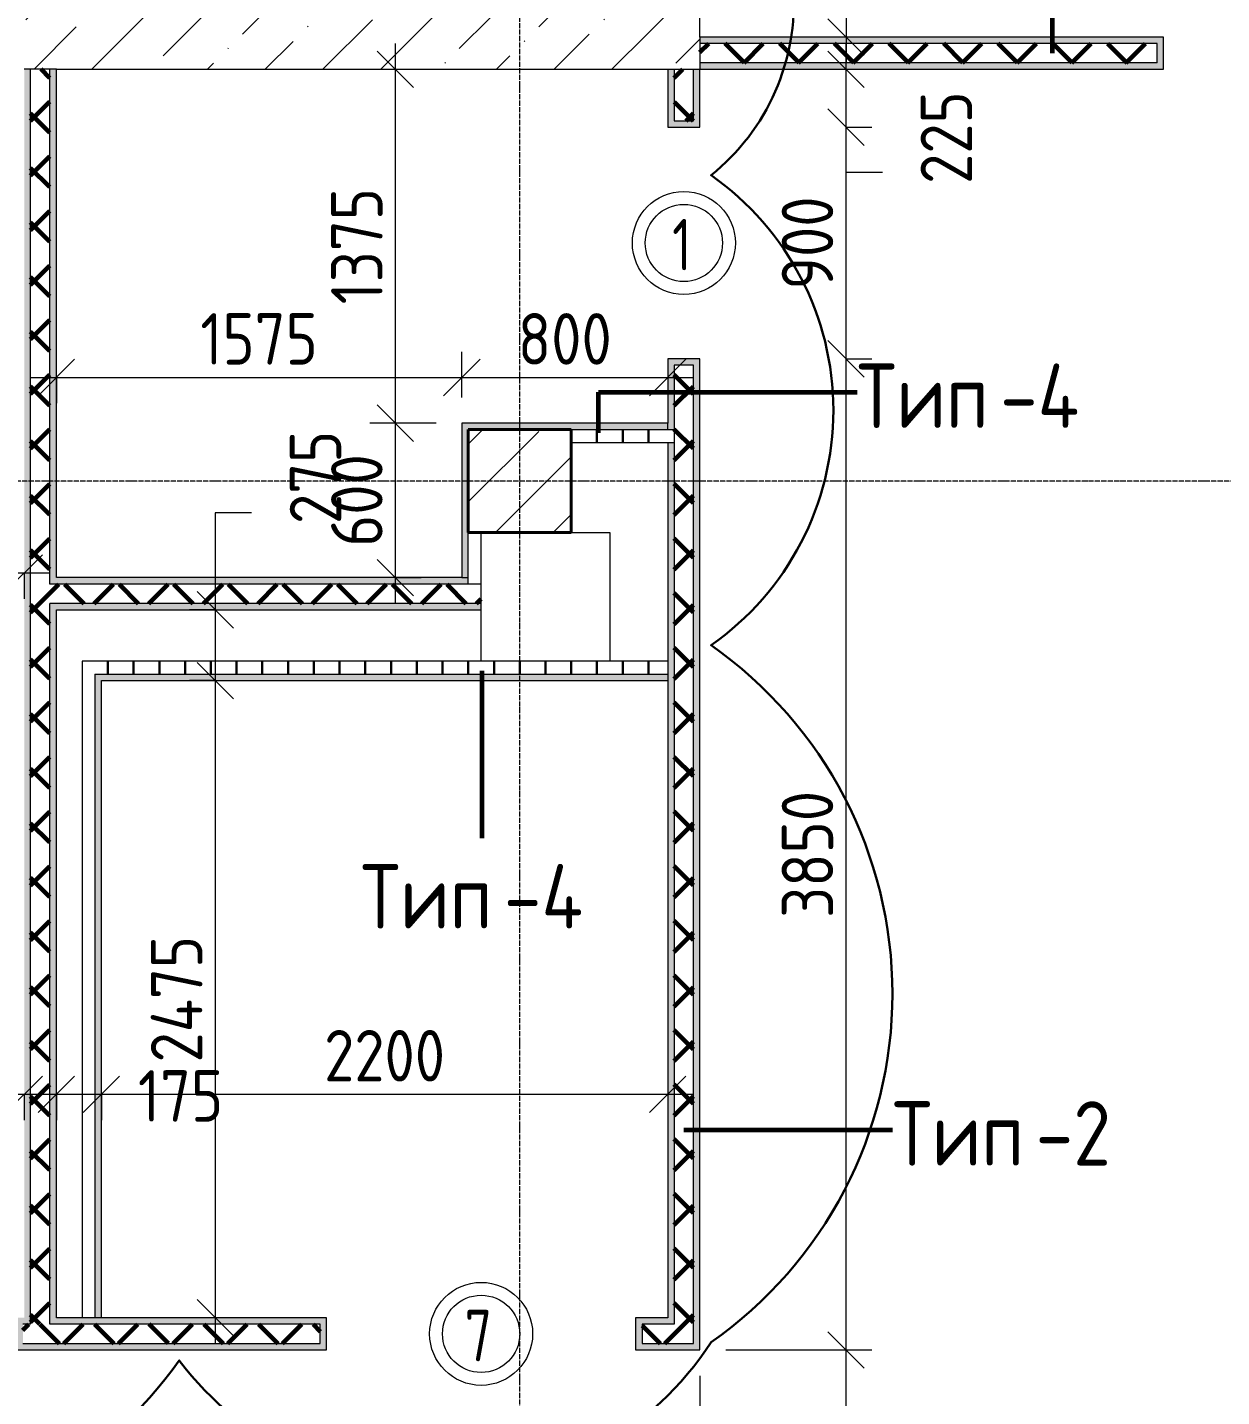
# Model space of a CAD drawing. Header units: millimetres. Extents: x -60946 to 138510, y -262288 to 24501.
# Drawn here: x -14229 to -9590, y -43016 to -37697 of the extents above; entities that cross this region are included whole.
import ezdxf

# ---------------------------------------------------------------- set-up
doc = ezdxf.new("R2010")
doc.units = ezdxf.units.MM
doc.linetypes.add('ADSK_Линия сетки', pattern=[25, 20, -2.5, 0, -2.5])
for name, color, linetype, lineweight in [('0) 1 вып перегородка', 7, 'Continuous', 60), ('2)Тип-2', 3, 'Continuous', 60), ('Марки дверей', 7, 'Continuous', 20), ('Несущие колонны', 7, 'Continuous', 18), ('Оси', 7, 'Continuous', 9), ('Перекрытие', 7, 'Continuous', 18), ('Размеры', 7, 'Continuous', 9), ('Стены наружные', 7, 'Continuous', 18), ('Стены несущие', 7, 'Continuous', 30), ('Стены отделка', 7, 'Continuous', 30), ('Стены штриховка', 7, 'Continuous', 9)]:
    doc.layers.add(name, color=color, linetype=linetype, lineweight=lineweight)
doc.layers.add('2)Тип-4', color=7, linetype='Continuous', lineweight=30, true_color=0x0080c0)
doc.styles.add('GOST Common_3', font='', dxfattribs={"width": 0.9, "height": 200})
doc.styles.add('GOST Common_B', font='', dxfattribs={"width": 0.8, "height": 200})
doc.styles.get('GOST Common_3').set_extended_font_data('GOST Common')
doc.styles.get('GOST Common_B').set_extended_font_data('GOST Common', bold=True)
doc.dimstyles.new('ADSK_Основной_2_0', dxfattribs={"dimscale": 304.8, "dimtxt": 201.142999, "dimasz": 0.463911, "dimexe": 0.328084, "dimexo": 0.328084, "dimgap": 0.164042, "dimtad": 1, "dimdec": 3, "dimrnd": 0.001, "dimdsep": 46, "dimtxsty": 'GOST Common_3', "dimblk1": 'OBLIQUE', "dimblk2": 'OBLIQUE', "dimsah": 1, "dimcen": 0.09, "dimdle": 0.328084, "dimazin": 2, "dimtfac": 1, "dimtdec": 4, "dimtix": 1, "dimtmove": 0, "dimatfit": 3, "dimfxl": 1, "dimtvp": 1, "dimtolj": 1, "dimtzin": 0, "dimlwd": 20, "dimlwe": 20, "dimarcsym": 2})
doc.dimstyles.new('ADSK_Основной_2_0_1', dxfattribs={"dimscale": 304.8, "dimtxt": 201.142999, "dimasz": 0.463911, "dimexe": 0.328084, "dimexo": 0.328084, "dimgap": 0.164042, "dimtad": 1, "dimdec": 3, "dimrnd": 0.001, "dimdsep": 46, "dimtxsty": 'GOST Common_3', "dimblk1": 'OBLIQUE', "dimblk2": 'OBLIQUE', "dimsah": 1, "dimcen": 0.09, "dimdle": 0.328084, "dimazin": 2, "dimtfac": 1, "dimtdec": 4, "dimtix": 1, "dimtmove": 1, "dimatfit": 3, "dimfxl": 1, "dimtvp": 1, "dimtolj": 1, "dimtzin": 0, "dimlwd": 20, "dimlwe": 20, "dimarcsym": 2})
doc.dimstyles.new('ADSK_Основной_2_0_2', dxfattribs={"dimscale": 304.8, "dimtxt": 201.142999, "dimasz": 0.463911, "dimexe": 0.328084, "dimexo": 0.328084, "dimgap": 0.164042, "dimtad": 1, "dimdec": 3, "dimrnd": 0.001, "dimdsep": 46, "dimtxsty": 'GOST Common_3', "dimblk1": 'OBLIQUE', "dimblk2": 'OBLIQUE', "dimsah": 1, "dimcen": 0.09, "dimdle": 0.328084, "dimazin": 2, "dimtfac": 1, "dimtdec": 4, "dimtix": 1, "dimtmove": 0, "dimatfit": 3, "dimfxl": 1, "dimtvp": 1, "dimtolj": 1, "dimtzin": 0, "dimlwd": 20, "dimlwe": 20, "dimarcsym": 2})
pattern_1 = [(45, (1283.93, -48864.63), (84.1895, 308.69595), [396.875, -79.375, 3.353, -76.022])]
pattern_2 = [(45, (1283.93, -48864.63), (-106.066, 106.066), []), (135, (1283.93, -48864.63), (-106.066, -106.066), [])]
pattern_3 = [(90, (1283.93, -48864.63), (-100, 6e-15), [])]

# ---------------------------------------------------------------- blocks, each defined once
blk = doc.blocks.new('ADSK_КолоннаЖБ_Прямоугольная - 400x400 мм-1807142-Кладочный план 1-го этажа')
at = {"layer": 'Несущие колонны', "lineweight": 40}
for p, q in [((-200, 200), (200, 200)), ((-200, -200), (-200, 200)), ((200, 200), (200, -200)), ((200, -200), (-200, -200))]:
    blk.add_line(p, q, dxfattribs=at)
blk = doc.blocks.new('_Oblique')
at = {"color": 0, "linetype": 'ByBlock', "lineweight": -2}
blk.add_line((-0.5, -0.5), (0.5, 0.5), dxfattribs=at)
blk = doc.blocks.new('*D4096')
at = {"layer": 'Defpoints', "color": 0, "transparency": 16777216}
for p in [(-11616.1, -34059.7), (-11048.5, -37734.7), (-10948.5, -37734.7)]:
    blk.add_point(p, dxfattribs=at)
at = {"layer": 'Размеры', "color": 0, "lineweight": 20, "transparency": 16777216}
for p, q in [((-11048.5, -33959.7), (-11048.5, -37834.7)), ((-11516.1, -34059.7), (-10948.5, -34059.7)), ((-11048.5, -37734.7), (-11148.5, -37734.7))]:
    blk.add_line(p, q, dxfattribs=at)
at = {"layer": 'Размеры', "color": 0, "lineweight": 20, "transparency": 16777216, "xscale": 141.4, "yscale": 141.4, "zscale": 141.4}
for p, rotation in [((-11048.5, -34059.7), 90), ((-11048.5, -37734.7), 270)]:
    blk.add_blockref('_Oblique', p, dxfattribs=dict(at, rotation=rotation))
at = {"layer": 'Размеры', "color": 0, "lineweight": 9, "transparency": 16777216, "insert": (-11198.5, -35897.2), "char_height": 200, "width": 605.475, "attachment_point": 5, "rotation": 90, "style": 'GOST Common_3'}
blk.add_mtext('\\A1;3675', dxfattribs=at)
blk = doc.blocks.new('М_двери1 - Марка экземпляра 2-3719212-Кладочный план 1-го этажа')
at = {"layer": 'Марки дверей'}
for radius in [2, 1.5]:
    blk.add_circle((0, 0), radius, dxfattribs=at)
blk = doc.blocks.new('*D4040')
at = {"layer": 'Defpoints', "color": 0, "transparency": 16777216}
for p in [(-11616.1, -42834.7), (-11048.5, -42834.7), (-11741.1, -45234.7)]:
    blk.add_point(p, dxfattribs=at)
at = {"layer": 'Размеры', "color": 0, "lineweight": 20, "transparency": 16777216}
for p, q in [((-11048.5, -45334.7), (-11048.5, -42734.7)), ((-11516.1, -42834.7), (-10948.5, -42834.7)), ((-11641.1, -45234.7), (-10948.5, -45234.7))]:
    blk.add_line(p, q, dxfattribs=at)
at = {"layer": 'Размеры', "color": 0, "lineweight": 20, "transparency": 16777216, "xscale": 141.4, "yscale": 141.4, "zscale": 141.4}
for p, rotation in [((-11048.5, -42834.7), 90), ((-11048.5, -45234.7), 270)]:
    blk.add_blockref('_Oblique', p, dxfattribs=dict(at, rotation=rotation))
at = {"layer": 'Размеры', "color": 0, "lineweight": 9, "transparency": 16777216, "insert": (-11198.5, -44034.7), "char_height": 200, "width": 625.93, "attachment_point": 5, "rotation": 90, "style": 'GOST Common_3'}
blk.add_mtext('\\A1;2400', dxfattribs=at)
blk = doc.blocks.new('*D4041')
at = {"layer": 'Defpoints', "color": 0, "transparency": 16777216}
for p in [(-11148.4, -38984.7), (-11048.5, -38984.7), (-11616.1, -42834.7)]:
    blk.add_point(p, dxfattribs=at)
at = {"layer": 'Размеры', "color": 0, "lineweight": 20, "transparency": 16777216}
for p, q in [((-11048.5, -42934.7), (-11048.5, -38884.7)), ((-11048.4, -38984.7), (-10948.5, -38984.7)), ((-11516.1, -42834.7), (-10948.5, -42834.7))]:
    blk.add_line(p, q, dxfattribs=at)
at = {"layer": 'Размеры', "color": 0, "lineweight": 20, "transparency": 16777216, "xscale": 141.4, "yscale": 141.4, "zscale": 141.4}
for p, rotation in [((-11048.5, -38984.7), 90), ((-11048.5, -42834.7), 270)]:
    blk.add_blockref('_Oblique', p, dxfattribs=dict(at, rotation=rotation))
at = {"layer": 'Размеры', "color": 0, "lineweight": 9, "transparency": 16777216, "insert": (-11198.5, -40909.7), "char_height": 200, "width": 605.475, "attachment_point": 5, "rotation": 90, "style": 'GOST Common_3'}
blk.add_mtext('\\A1;3850', dxfattribs=at)
blk = doc.blocks.new('*D4042')
at = {"layer": 'Defpoints', "color": 0, "transparency": 16777216}
for p in [(-11148.4, -38084.7), (-11048.5, -38084.7), (-11148.4, -38984.7)]:
    blk.add_point(p, dxfattribs=at)
at = {"layer": 'Размеры', "color": 0, "lineweight": 20, "transparency": 16777216}
for p, q in [((-11048.5, -39084.7), (-11048.5, -37984.7)), ((-11048.4, -38084.7), (-10948.5, -38084.7)), ((-11048.4, -38984.7), (-10948.5, -38984.7))]:
    blk.add_line(p, q, dxfattribs=at)
at = {"layer": 'Размеры', "color": 0, "lineweight": 20, "transparency": 16777216, "xscale": 141.4, "yscale": 141.4, "zscale": 141.4}
for p, rotation in [((-11048.5, -38084.7), 90), ((-11048.5, -38984.7), 270)]:
    blk.add_blockref('_Oblique', p, dxfattribs=dict(at, rotation=rotation))
at = {"layer": 'Размеры', "color": 0, "lineweight": 9, "transparency": 16777216, "insert": (-11198.5, -38534.7), "char_height": 200, "width": 454.106, "attachment_point": 5, "rotation": 90, "style": 'GOST Common_3'}
blk.add_mtext('\\A1;900', dxfattribs=at)
blk = doc.blocks.new('*D4043')
at = {"layer": 'Defpoints', "color": 0, "transparency": 16777216}
for p in [(-11148.4, -37859.7), (-11048.5, -37859.7), (-11148.4, -38084.7)]:
    blk.add_point(p, dxfattribs=at)
at = {"layer": 'Размеры', "color": 0, "lineweight": 20, "transparency": 16777216}
for p, q in [((-11048.5, -38184.7), (-11048.5, -37759.7)), ((-11048.4, -37859.7), (-10948.5, -37859.7)), ((-11048.5, -38261.4), (-11048.5, -38084.7)), ((-11048.4, -38084.7), (-10948.5, -38084.7)), ((-10907.1, -38261.4), (-11048.5, -38261.4))]:
    blk.add_line(p, q, dxfattribs=at)
at = {"layer": 'Размеры', "color": 0, "lineweight": 20, "transparency": 16777216, "xscale": 141.4, "yscale": 141.4, "zscale": 141.4}
for p, rotation in [((-11048.5, -37859.7), 90), ((-11048.5, -38084.7), 270)]:
    blk.add_blockref('_Oblique', p, dxfattribs=dict(at, rotation=rotation))
at = {"layer": 'Размеры', "color": 0, "lineweight": 9, "transparency": 16777216, "insert": (-10759, -38305.1), "char_height": 200, "width": 454.106, "attachment_point": 1, "rotation": 90, "line_spacing_factor": 1.022761, "style": 'GOST Common_3'}
blk.add_mtext('\\A1;225', dxfattribs=at)
blk = doc.blocks.new('*D4055')
at = {"layer": 'Defpoints', "color": 0, "transparency": 16777216}
for p in [(-15516.1, -41509.7), (-14241.1, -41741.7), (-14241.1, -41841.7)]:
    blk.add_point(p, dxfattribs=at)
at = {"layer": 'Размеры', "color": 0, "lineweight": 20, "transparency": 16777216}
for p, q in [((-15516.1, -41609.7), (-15516.1, -41941.7)), ((-15616.1, -41841.7), (-14141.1, -41841.7)), ((-14241.1, -41841.7), (-14241.1, -41941.7))]:
    blk.add_line(p, q, dxfattribs=at)
at = {"layer": 'Размеры', "color": 0, "lineweight": 20, "transparency": 16777216, "xscale": 141.4, "yscale": 141.4, "zscale": 141.4, "rotation": 180}
blk.add_blockref('_Oblique', (-15516.1, -41841.7), dxfattribs=at)
at = {"layer": 'Размеры', "color": 0, "lineweight": 20, "transparency": 16777216, "xscale": 141.4, "yscale": 141.4, "zscale": 141.4}
blk.add_blockref('_Oblique', (-14241.1, -41841.7), dxfattribs=at)
at = {"layer": 'Размеры', "color": 0, "lineweight": 9, "transparency": 16777216, "insert": (-14878.6, -41691.7), "char_height": 200, "width": 560.473, "attachment_point": 5, "style": 'GOST Common_3'}
blk.add_mtext('\\A1;1275', dxfattribs=at)
blk = doc.blocks.new('*D4056')
at = {"layer": 'Defpoints', "color": 0, "transparency": 16777216}
for p in [(-13398.9, -39959.7), (-13498.9, -40234.7), (-13398.9, -40234.7)]:
    blk.add_point(p, dxfattribs=at)
at = {"layer": 'Размеры', "color": 0, "lineweight": 20, "transparency": 16777216}
for p, q in [((-13357.5, -39582.8), (-13498.9, -39582.8)), ((-13498.9, -39582.8), (-13498.9, -39959.7)), ((-13498.9, -39859.7), (-13498.9, -40334.7)), ((-13498.9, -39959.7), (-13598.9, -39959.7)), ((-13498.9, -40234.7), (-13598.9, -40234.7))]:
    blk.add_line(p, q, dxfattribs=at)
at = {"layer": 'Размеры', "color": 0, "lineweight": 20, "transparency": 16777216, "xscale": 141.4, "yscale": 141.4, "zscale": 141.4}
for p, rotation in [((-13498.9, -39959.7), 90), ((-13498.9, -40234.7), 270)]:
    blk.add_blockref('_Oblique', p, dxfattribs=dict(at, rotation=rotation))
at = {"layer": 'Размеры', "color": 0, "lineweight": 9, "transparency": 16777216, "insert": (-13209.4, -39626.5), "char_height": 200, "width": 454.106, "attachment_point": 1, "rotation": 90, "line_spacing_factor": 1.022761, "style": 'GOST Common_3'}
blk.add_mtext('\\A1;275', dxfattribs=at)
blk = doc.blocks.new('*D4057')
at = {"layer": 'Defpoints', "color": 0, "transparency": 16777216}
for p in [(-13398.9, -40234.7), (-13498.9, -42709.7), (-13398.9, -42709.7)]:
    blk.add_point(p, dxfattribs=at)
at = {"layer": 'Размеры', "color": 0, "lineweight": 20, "transparency": 16777216}
for p, q in [((-13498.9, -40134.7), (-13498.9, -42809.7)), ((-13498.9, -40234.7), (-13598.9, -40234.7)), ((-13498.9, -42709.7), (-13598.9, -42709.7))]:
    blk.add_line(p, q, dxfattribs=at)
at = {"layer": 'Размеры', "color": 0, "lineweight": 20, "transparency": 16777216, "xscale": 141.4, "yscale": 141.4, "zscale": 141.4}
for p, rotation in [((-13498.9, -40234.7), 90), ((-13498.9, -42709.7), 270)]:
    blk.add_blockref('_Oblique', p, dxfattribs=dict(at, rotation=rotation))
at = {"layer": 'Размеры', "color": 0, "lineweight": 9, "transparency": 16777216, "insert": (-13648.9, -41472.2), "char_height": 200, "width": 625.93, "attachment_point": 5, "rotation": 90, "style": 'GOST Common_3'}
blk.add_mtext('\\A1;2475', dxfattribs=at)
blk = doc.blocks.new('*D4058')
at = {"layer": 'Defpoints', "color": 0, "transparency": 16777216}
for p in [(-12798.9, -39234.7), (-12541.1, -39234.7), (-12898.8, -39834.7)]:
    blk.add_point(p, dxfattribs=at)
at = {"layer": 'Размеры', "color": 0, "lineweight": 20, "transparency": 16777216}
for p, q in [((-12798.9, -39934.7), (-12798.9, -39134.7)), ((-12641.1, -39234.7), (-12898.9, -39234.7)), ((-12798.8, -39834.7), (-12698.9, -39834.7))]:
    blk.add_line(p, q, dxfattribs=at)
at = {"layer": 'Размеры', "color": 0, "lineweight": 20, "transparency": 16777216, "xscale": 141.4, "yscale": 141.4, "zscale": 141.4}
for p, rotation in [((-12798.9, -39234.7), 90), ((-12798.9, -39834.7), 270)]:
    blk.add_blockref('_Oblique', p, dxfattribs=dict(at, rotation=rotation))
at = {"layer": 'Размеры', "color": 0, "lineweight": 9, "transparency": 16777216, "insert": (-12948.9, -39534.7), "char_height": 200, "width": 454.106, "attachment_point": 5, "rotation": 90, "style": 'GOST Common_3'}
blk.add_mtext('\\A1;600', dxfattribs=at)
blk = doc.blocks.new('*D4059')
at = {"layer": 'Defpoints', "color": 0, "transparency": 16777216}
for p in [(-12898.8, -37859.7), (-12798.9, -37859.7), (-12541.1, -39234.7)]:
    blk.add_point(p, dxfattribs=at)
at = {"layer": 'Размеры', "color": 0, "lineweight": 20, "transparency": 16777216}
for p, q in [((-12798.9, -39334.7), (-12798.9, -37759.7)), ((-12798.8, -37859.7), (-12698.9, -37859.7)), ((-12641.1, -39234.7), (-12898.9, -39234.7))]:
    blk.add_line(p, q, dxfattribs=at)
at = {"layer": 'Размеры', "color": 0, "lineweight": 20, "transparency": 16777216, "xscale": 141.4, "yscale": 141.4, "zscale": 141.4}
for p, rotation in [((-12798.9, -37859.7), 90), ((-12798.9, -39234.7), 270)]:
    blk.add_blockref('_Oblique', p, dxfattribs=dict(at, rotation=rotation))
at = {"layer": 'Размеры', "color": 0, "lineweight": 9, "transparency": 16777216, "insert": (-12948.9, -38547.2), "char_height": 200, "width": 560.473, "attachment_point": 5, "rotation": 90, "style": 'GOST Common_3'}
blk.add_mtext('\\A1;1375', dxfattribs=at)
blk = doc.blocks.new('*D4060')
at = {"layer": 'Defpoints', "color": 0, "transparency": 16777216}
for p in [(-14116.1, -38957.1), (-12541.1, -39057.1), (-12541.1, -39234.7)]:
    blk.add_point(p, dxfattribs=at)
at = {"layer": 'Размеры', "color": 0, "lineweight": 20, "transparency": 16777216}
for p, q in [((-12541.1, -39134.7), (-12541.1, -38957.1)), ((-14216.1, -39057.1), (-12441.1, -39057.1)), ((-14116.1, -39057.1), (-14116.1, -39157.1))]:
    blk.add_line(p, q, dxfattribs=at)
at = {"layer": 'Размеры', "color": 0, "lineweight": 20, "transparency": 16777216, "xscale": 141.4, "yscale": 141.4, "zscale": 141.4, "rotation": 180}
blk.add_blockref('_Oblique', (-14116.1, -39057.1), dxfattribs=at)
at = {"layer": 'Размеры', "color": 0, "lineweight": 20, "transparency": 16777216, "xscale": 141.4, "yscale": 141.4, "zscale": 141.4}
blk.add_blockref('_Oblique', (-12541.1, -39057.1), dxfattribs=at)
at = {"layer": 'Размеры', "color": 0, "lineweight": 9, "transparency": 16777216, "insert": (-13328.6, -38907.1), "char_height": 200, "width": 560.473, "attachment_point": 5, "style": 'GOST Common_3'}
blk.add_mtext('\\A1;1575', dxfattribs=at)
blk = doc.blocks.new('*D4061')
at = {"layer": 'Defpoints', "color": 0, "transparency": 16777216}
for p in [(-11741.1, -38957.1), (-11741.1, -39057.1), (-12541.1, -39234.7)]:
    blk.add_point(p, dxfattribs=at)
at = {"layer": 'Размеры', "color": 0, "lineweight": 20, "transparency": 16777216}
for p, q in [((-12541.1, -39134.7), (-12541.1, -38957.1)), ((-12641.1, -39057.1), (-11641.1, -39057.1)), ((-11741.1, -39057.1), (-11741.1, -39157.1))]:
    blk.add_line(p, q, dxfattribs=at)
at = {"layer": 'Размеры', "color": 0, "lineweight": 20, "transparency": 16777216, "xscale": 141.4, "yscale": 141.4, "zscale": 141.4, "rotation": 180}
blk.add_blockref('_Oblique', (-12541.1, -39057.1), dxfattribs=at)
at = {"layer": 'Размеры', "color": 0, "lineweight": 20, "transparency": 16777216, "xscale": 141.4, "yscale": 141.4, "zscale": 141.4}
blk.add_blockref('_Oblique', (-11741.1, -39057.1), dxfattribs=at)
at = {"layer": 'Размеры', "color": 0, "lineweight": 9, "transparency": 16777216, "insert": (-12141.1, -38907.1), "char_height": 200, "width": 454.106, "attachment_point": 5, "style": 'GOST Common_3'}
blk.add_mtext('\\A1;800', dxfattribs=at)
blk = doc.blocks.new('*D4062')
at = {"layer": 'Defpoints', "color": 0, "transparency": 16777216}
for p in [(-14116.1, -41741.7), (-13941.1, -41741.7), (-13941.1, -41841.7)]:
    blk.add_point(p, dxfattribs=at)
at = {"layer": 'Размеры', "color": 0, "lineweight": 20, "transparency": 16777216}
for p, q in [((-14216.1, -41841.7), (-13841.1, -41841.7)), ((-14116.1, -41841.7), (-14116.1, -41941.7)), ((-13941.1, -41841.7), (-13941.1, -41941.7))]:
    blk.add_line(p, q, dxfattribs=at)
at = {"layer": 'Размеры', "color": 0, "lineweight": 20, "transparency": 16777216, "xscale": 141.4, "yscale": 141.4, "zscale": 141.4, "rotation": 180}
blk.add_blockref('_Oblique', (-14116.1, -41841.7), dxfattribs=at)
at = {"layer": 'Размеры', "color": 0, "lineweight": 20, "transparency": 16777216, "xscale": 141.4, "yscale": 141.4, "zscale": 141.4}
blk.add_blockref('_Oblique', (-13941.1, -41841.7), dxfattribs=at)
at = {"layer": 'Размеры', "color": 0, "lineweight": 9, "transparency": 16777216, "insert": (-13799.2, -41747.8), "char_height": 200, "width": 409.104, "attachment_point": 1, "line_spacing_factor": 1.022761, "style": 'GOST Common_3'}
blk.add_mtext('\\A1;175', dxfattribs=at)
blk = doc.blocks.new('*D4063')
at = {"layer": 'Defpoints', "color": 0, "transparency": 16777216}
for p in [(-13941.1, -41741.7), (-11741.1, -41741.7), (-11741.1, -41841.7)]:
    blk.add_point(p, dxfattribs=at)
at = {"layer": 'Размеры', "color": 0, "lineweight": 20, "transparency": 16777216}
for p, q in [((-14041.1, -41841.7), (-11641.1, -41841.7)), ((-13941.1, -41841.7), (-13941.1, -41941.7)), ((-11741.1, -41841.7), (-11741.1, -41941.7))]:
    blk.add_line(p, q, dxfattribs=at)
at = {"layer": 'Размеры', "color": 0, "lineweight": 20, "transparency": 16777216, "xscale": 141.4, "yscale": 141.4, "zscale": 141.4, "rotation": 180}
blk.add_blockref('_Oblique', (-13941.1, -41841.7), dxfattribs=at)
at = {"layer": 'Размеры', "color": 0, "lineweight": 20, "transparency": 16777216, "xscale": 141.4, "yscale": 141.4, "zscale": 141.4}
blk.add_blockref('_Oblique', (-11741.1, -41841.7), dxfattribs=at)
at = {"layer": 'Размеры', "color": 0, "lineweight": 9, "transparency": 16777216, "insert": (-12841.1, -41691.7), "char_height": 200, "width": 605.475, "attachment_point": 5, "style": 'GOST Common_3'}
blk.add_mtext('\\A1;2200', dxfattribs=at)
blk = doc.blocks.new('*D4069')
at = {"layer": 'Defpoints', "color": 0, "transparency": 16777216}
for p in [(-14241.1, -39716.5), (-14241.1, -39816.5), (-14391.1, -40384.7)]:
    blk.add_point(p, dxfattribs=at)
at = {"layer": 'Размеры', "color": 0, "lineweight": 20, "transparency": 16777216}
for p, q in [((-14391.1, -40284.7), (-14391.1, -39716.5)), ((-14491.1, -39816.5), (-14141.1, -39816.5)), ((-14241.1, -39816.5), (-14241.1, -39916.5))]:
    blk.add_line(p, q, dxfattribs=at)
at = {"layer": 'Размеры', "color": 0, "lineweight": 20, "transparency": 16777216, "xscale": 141.4, "yscale": 141.4, "zscale": 141.4, "rotation": 180}
blk.add_blockref('_Oblique', (-14391.1, -39816.5), dxfattribs=at)
at = {"layer": 'Размеры', "color": 0, "lineweight": 20, "transparency": 16777216, "xscale": 141.4, "yscale": 141.4, "zscale": 141.4}
blk.add_blockref('_Oblique', (-14241.1, -39816.5), dxfattribs=at)
at = {"layer": 'Размеры', "color": 0, "lineweight": 9, "transparency": 16777216, "insert": (-14760.7, -39720.3), "char_height": 200, "width": 409.104, "attachment_point": 1, "line_spacing_factor": 1.022761, "style": 'GOST Common_3'}
blk.add_mtext('\\A1;150', dxfattribs=at)
blk = doc.blocks.new('*D4076')
at = {"layer": 'Defpoints', "color": 0, "transparency": 16777216}
for p in [(-11616.1, -42834.7), (-11866.1, -43260.9), (-11616.1, -43360.9)]:
    blk.add_point(p, dxfattribs=at)
at = {"layer": 'Размеры', "color": 0, "lineweight": 20, "transparency": 16777216}
for p, q in [((-11616.1, -42934.7), (-11616.1, -43460.9)), ((-11966.1, -43360.9), (-11516.1, -43360.9)), ((-11866.1, -43360.9), (-11866.1, -43460.9))]:
    blk.add_line(p, q, dxfattribs=at)
at = {"layer": 'Размеры', "color": 0, "lineweight": 20, "transparency": 16777216, "xscale": 141.4, "yscale": 141.4, "zscale": 141.4, "rotation": 180}
blk.add_blockref('_Oblique', (-11866.1, -43360.9), dxfattribs=at)
at = {"layer": 'Размеры', "color": 0, "lineweight": 20, "transparency": 16777216, "xscale": 141.4, "yscale": 141.4, "zscale": 141.4}
blk.add_blockref('_Oblique', (-11616.1, -43360.9), dxfattribs=at)
at = {"layer": 'Размеры', "color": 0, "lineweight": 9, "transparency": 16777216, "insert": (-12236, -43283.7), "char_height": 200, "width": 454.106, "attachment_point": 1, "line_spacing_factor": 1.022761, "style": 'GOST Common_3'}
blk.add_mtext('\\A1;250', dxfattribs=at)

msp = doc.modelspace()

# ---------------------------------------------------------------- hatches: boundary and pattern name
at = {"layer": '2)Тип-2'}
for points in [[(-9815.0657, -37834.6624), (-9815.0657, -37734.6624), (-11616.0657, -37734.6624), (-11616.0657, -37759.6624), (-9840.0657, -37759.6624), (-9840.0657, -37834.6624)], [(-14241.0657, -42709.6624), (-14216.0657, -42709.6624), (-14216.0657, -37859.6624), (-14241.0657, -37859.6624), (-14241.0657, -40973.4427)], [(-9815.0657, -37859.6624), (-9815.0657, -37834.6624), (-11616.0657, -37834.6624), (-11616.0657, -37859.6624)], [(-12516.0657, -39859.6624), (-12516.0657, -39834.6624), (-14116.0657, -39834.6624), (-14116.0657, -39859.6624), (-13766.4334, -39859.6624)], [(-14116.0657, -39959.6624), (-12466.0657, -39959.6624), (-12466.0657, -39934.6624), (-14116.0657, -39934.6624)]]:
    msp.add_hatch(color=256, dxfattribs=at).paths.add_polyline_path(points)
h = msp.add_hatch(dxfattribs=at)
h.set_pattern_fill('FP_4', color=256, style=0, pattern_type=2)
h.set_pattern_definition(pattern_2)
h.paths.add_polyline_path([(-9840.0657, -37834.6624), (-9840.0657, -37759.6624), (-11616.0657, -37759.6624), (-11616.0657, -37834.6624)])
h = msp.add_hatch(dxfattribs=at)
h.set_pattern_fill('FP_4', color=256, style=0, pattern_type=2)
h.set_pattern_definition(pattern_2)
h.paths.add_polyline_path([(-14141.0657, -42734.6624), (-14141.0657, -37859.6624), (-14216.0657, -37859.6624), (-14216.0657, -42734.6624)])
h = msp.add_hatch(color=256, dxfattribs=at)
h.paths.add_polyline_path([(-14116.0657, -42709.6624), (-14116.0657, -39934.6624), (-14141.0657, -39934.6624), (-14141.0657, -42709.6624)])
h.paths.add_polyline_path([(-14141.0657, -39859.6624), (-14116.0657, -39859.6624), (-14116.0657, -37859.6624), (-14141.0657, -37859.6624), (-14141.0657, -38397.1072)])
h = msp.add_hatch(color=256, dxfattribs=at)
h.paths.add_polyline_path([(-11716.0657, -42709.6624), (-11716.0657, -39309.6624), (-11741.0657, -39309.6624), (-11741.0657, -42709.6624)])
h.paths.add_polyline_path([(-11741.0657, -39259.6624), (-11716.0657, -39259.6624), (-11716.0657, -39009.6624), (-11616.0657, -39009.6624), (-11616.0657, -38984.6624), (-11741.0657, -38984.6624), (-11741.0657, -39234.6624)])
h.paths.add_polyline_path([(-11741.0657, -38084.6624), (-11616.0657, -38084.6624), (-11616.0657, -38059.6624), (-11716.0657, -38059.6624), (-11716.0657, -37859.6624), (-11741.0657, -37859.6624)])
h = msp.add_hatch(dxfattribs=at)
h.set_pattern_fill('FP_4', color=256, style=0, pattern_type=2)
h.set_pattern_definition(pattern_2)
h.paths.add_polyline_path([(-11716.0657, -42734.6624), (-11641.0657, -42734.6624), (-11641.0657, -39009.6624), (-11716.0657, -39009.6624), (-11716.0657, -42709.6624)])
h.paths.add_polyline_path([(-11641.0657, -38059.6624), (-11641.0657, -37859.6624), (-11716.0657, -37859.6624), (-11716.0657, -38059.6624)])
h = msp.add_hatch(color=256, dxfattribs=at)
h.paths.add_polyline_path([(-11616.0657, -42709.6624), (-11616.0657, -39009.6624), (-11641.0657, -39009.6624), (-11641.0657, -42709.6624)])
h.paths.add_polyline_path([(-11616.0657, -38059.6624), (-11616.0657, -37859.6624), (-11641.0657, -37859.6624), (-11641.0657, -38059.6624)])
h = msp.add_hatch(dxfattribs=at)
h.set_pattern_fill('FP_4', color=256, style=0, pattern_type=2)
h.set_pattern_definition(pattern_2)
h.paths.add_polyline_path([(-12466.0657, -39934.6624), (-12466.0657, -39859.6624), (-14141.0657, -39859.6624), (-14141.0657, -39934.6624), (-13766.4334, -39934.6624)])
h = msp.add_hatch(color=256, dxfattribs=at)
h.paths.add_polyline_path([(-11866.0657, -42834.6624), (-11841.0657, -42834.6624), (-11841.0657, -42734.6624), (-11716.0657, -42734.6624), (-11716.0657, -42709.6624), (-11866.0657, -42709.6624)])
h.paths.add_polyline_path([(-14246.0657, -42834.6624), (-14246.0657, -42734.6624), (-14216.0657, -42734.6624), (-14216.0657, -42709.6624), (-14271.0657, -42709.6624), (-14271.0657, -42834.6624)])
h.paths.add_polyline_path([(-15196.0657, -42834.6624), (-15171.0657, -42834.6624), (-15171.0657, -42709.6624), (-15716.0657, -42709.6624), (-15716.0657, -42734.6624), (-15196.0657, -42734.6624), (-15196.0657, -42809.6624)])
h.paths.add_polyline_path([(-18041.0657, -42834.6624), (-18041.0657, -42709.6624), (-18266.0657, -42709.6624), (-18266.0657, -42734.6624), (-18066.0657, -42734.6624), (-18066.0657, -42834.6624)])
h.paths.add_polyline_path([(-17116.0657, -42834.6624), (-17116.0657, -42734.6624), (-15791.0657, -42734.6624), (-15791.0657, -42709.6624), (-17141.0657, -42709.6624), (-17141.0657, -42834.6624)])
h.paths.add_polyline_path([(-13066.0657, -42834.6624), (-13066.0657, -42709.6624), (-14141.0657, -42709.6624), (-14141.0657, -42734.6624), (-13091.0657, -42734.6624), (-13091.0657, -42834.6624)])
h.paths.add_polyline_path([(-11616.0657, -42734.6624), (-11616.0657, -42709.6624), (-11641.0657, -42709.6624), (-11641.0657, -42734.6624)])
h = msp.add_hatch(color=256, dxfattribs=at)
h.paths.add_polyline_path([(-15238.9058, -42834.6624), (-15196.0657, -42834.6624), (-15196.0657, -42809.6624), (-17116.0657, -42809.6624), (-17116.0657, -42834.6624), (-16711.3782, -42834.6624)])
h.paths.add_polyline_path([(-11616.0657, -42834.6624), (-11616.0657, -42734.6624), (-11641.0657, -42734.6624), (-11641.0657, -42809.6624), (-11841.0657, -42809.6624), (-11841.0657, -42834.6624)])
h.paths.add_polyline_path([(-18183.8506, -42834.6624), (-18066.0657, -42834.6624), (-18066.0657, -42809.6624), (-18266.0657, -42809.6624), (-18266.0657, -42834.6624)])
h.paths.add_polyline_path([(-13766.4334, -42834.6624), (-13091.0657, -42834.6624), (-13091.0657, -42809.6624), (-14246.0657, -42809.6624), (-14246.0657, -42834.6624)])
h = msp.add_hatch(dxfattribs=at)
h.set_pattern_fill('FP_4', color=256, style=0, pattern_type=2)
h.set_pattern_definition(pattern_2)
h.paths.add_polyline_path([(-11841.0657, -42809.6624), (-11641.0657, -42809.6624), (-11641.0657, -42734.6624), (-11841.0657, -42734.6624)])
h.paths.add_polyline_path([(-18066.0657, -42809.6624), (-18066.0657, -42734.6624), (-18266.0657, -42734.6624), (-18266.0657, -42809.6624), (-18183.8506, -42809.6624)])
h.paths.add_polyline_path([(-16711.3782, -42809.6624), (-15196.0657, -42809.6624), (-15196.0657, -42734.6624), (-17116.0657, -42734.6624), (-17116.0657, -42809.6624)])
h.paths.add_polyline_path([(-13091.0657, -42809.6624), (-13091.0657, -42734.6624), (-14246.0657, -42734.6624), (-14246.0657, -42809.6624), (-13766.4334, -42809.6624)])
at = {"layer": '2)Тип-4', "true_color": 0x0080c0, "transparency": 33554687}
for points in [[(-12541.0657, -39259.6624), (-11741.0657, -39259.6624), (-11741.0657, -39234.6624), (-12541.0657, -39234.6624)], [(-12541.0657, -39834.6624), (-12516.0657, -39834.6624), (-12516.0657, -39259.6624), (-12541.0657, -39259.6624), (-12541.0657, -39309.6624)], [(-13966.0657, -42709.6624), (-13941.0657, -42709.6624), (-13941.0657, -40209.6624), (-13966.0657, -40209.6624), (-13966.0657, -40973.4427)], [(-13941.0657, -40234.6624), (-11741.0657, -40234.6624), (-11741.0657, -40209.6624), (-13941.0657, -40209.6624)]]:
    msp.add_hatch(color=142, dxfattribs=at).paths.add_polyline_path(points)
h = msp.add_hatch(dxfattribs=at)
h.set_pattern_fill('FP_7', color=142, style=0, pattern_type=2)
h.set_pattern_definition(pattern_3)
h.paths.add_polyline_path([(-11716.0657, -39309.6624), (-11716.0657, -39259.6624), (-12116.0657, -39259.6624), (-12116.0657, -39309.6624), (-11741.0657, -39309.6624)])
h = msp.add_hatch(dxfattribs=at)
h.set_pattern_fill('FP_7', color=142, style=0, pattern_type=2)
h.set_pattern_definition(pattern_3)
h.paths.add_polyline_path([(-11741.0657, -40209.6624), (-11741.0657, -40159.6624), (-13966.0657, -40159.6624), (-13966.0657, -40209.6624), (-12293.961, -40209.6624)])
at = {"layer": 'Несущие колонны', "lineweight": 9}
h = msp.add_hatch(dxfattribs=at)
h.set_pattern_fill('FP_3', color=256, style=0, pattern_type=2)
h.set_pattern_definition([(45, (1283.93, -48864.63), (-224.5064, 224.5064), []), (45, (1508.44, -48864.63), (-224.5064, 224.5064), [396.875, -79.375, 3.353, -76.022])])
h.paths.add_polyline_path([(-12466.0657, -39659.6624), (-12116.0657, -39659.6624), (-12116.0657, -39259.6624), (-12516.0657, -39259.6624), (-12516.0657, -39659.6624)])
at = {"layer": 'Стены наружные', "lineweight": 9}
h = msp.add_hatch(dxfattribs=at)
h.set_pattern_fill('FP_1', color=256, style=0, pattern_type=2)
h.set_pattern_definition(pattern_1)
h.paths.add_polyline_path([(-11616.0657, -37859.6624), (-11616.0657, -34259.6624), (-11816.0657, -34259.6624), (-11816.0657, -37859.6624), (-11641.0657, -37859.6624)])
h = msp.add_hatch(dxfattribs=at)
h.set_pattern_fill('FP_1', color=256, style=0, pattern_type=2)
h.set_pattern_definition(pattern_1)
h.paths.add_polyline_path([(-14116.0657, -37859.6624), (-11816.0657, -37859.6624), (-11816.0657, -37659.6624), (-20016.0657, -37659.6624), (-20016.0657, -37859.6624), (-14141.0657, -37859.6624)])

# ---------------------------------------------------------------- linework, layer by layer
at = {"layer": '0) 1 вып перегородка'}
for p, q in [((-12010.4176, -39114.1417), (-11005.9663, -39114.1417)), ((-12010.4176, -39272.1624), (-12010.4176, -39114.1417)), ((-12463.8896, -40197.1624), (-12463.8896, -40847.0284))]:
    msp.add_line(p, q, dxfattribs=at)
at = {"layer": '2)Тип-2'}
for p, q in [((-10246.966, -37797.1624), (-10246.966, -36749.3779)), ((-11678.5657, -41979.5882), (-10867.9083, -41979.5882))]:
    msp.add_line(p, q, dxfattribs=at)
at = {"layer": '2)Тип-4', "color": 5}
msp.add_lwpolyline([(-18231.9976, -42875.0122, -0.52056705), (-18231.9976, -40339.9261, -0.52056705), (-18231.9976, -38774.841, -0.52056705), (-18231.9976, -37314.357, -0.52056705), (-16712.4236, -36864.0133, -0.52056705), (-14041.0003, -36864.0133, -0.52056705), (-11666.4156, -36864.0133, -0.52056705), (-11573.0251, -38271.8218, -0.52056705), (-11573.0251, -40097.4578, -0.52056705), (-11573.0251, -42804.8792, -0.52056705), (-13638.8556, -42875.0122, -0.52056705), (-16144.8123, -42875.0122, -0.52056705)], format="xyb", close=True, dxfattribs=at)
at = {"layer": 'Несущие колонны', "lineweight": 9}
for p, q in [((-12116.0657, -39259.6624), (-12516.0657, -39259.6624)), ((-12516.0657, -39259.6624), (-12516.0657, -39309.6624)), ((-12116.0657, -39309.6624), (-12116.0657, -39259.6624)), ((-12516.0657, -39309.6624), (-12516.0657, -39659.6624)), ((-12116.0657, -39659.6624), (-12116.0657, -39309.6624)), ((-12516.0657, -39659.6624), (-12466.0657, -39659.6624)), ((-12466.0657, -39659.6624), (-12116.0657, -39659.6624))]:
    msp.add_line(p, q, dxfattribs=at)
at = {"layer": 'Оси', "linetype": 'ADSK_Линия сетки', "lineweight": 5}
for p, q in [((-12316.0657, -59838.5137), (-12316.0657, -24363.7173)), ((63681.4538, -39459.6624), (-23956.1623, -39459.6624))]:
    msp.add_line(p, q, dxfattribs=at)
at = {"layer": 'Перекрытие'}
for p, q in [((-12116.0657, -39659.6624), (-11966.0657, -39659.6624)), ((-11966.0657, -39659.6624), (-11966.0657, -40159.6624)), ((-12466.0657, -40159.6624), (-12466.0657, -39959.6624))]:
    msp.add_line(p, q, dxfattribs=at)
at = {"layer": 'Стены несущие', "lineweight": 9}
for p, q in [((-11616.0657, -37734.6624), (-11616.0657, -34059.6624)), ((-9815.0657, -37734.6624), (-11616.0657, -37734.6624)), ((-9815.0657, -37859.6624), (-9815.0657, -37734.6624)), ((-14116.0657, -37859.6624), (-11741.0657, -37859.6624)), ((-14116.0657, -39834.6624), (-14116.0657, -37859.6624)), ((-11741.0657, -37859.6624), (-11741.0657, -38084.6624)), ((-11616.0657, -37859.6624), (-9815.0657, -37859.6624)), ((-11616.0657, -38084.6624), (-11616.0657, -37859.6624)), ((-11741.0657, -38084.6624), (-11616.0657, -38084.6624)), ((-11616.0657, -38984.6624), (-11741.0657, -38984.6624)), ((-11741.0657, -38984.6624), (-11741.0657, -39234.6624)), ((-11616.0657, -42834.6624), (-11616.0657, -38984.6624)), ((-12116.0657, -39309.6624), (-11741.0657, -39309.6624)), ((-11741.0657, -39309.6624), (-11741.0657, -42709.6624)), ((-12466.0657, -39959.6624), (-12466.0657, -39659.6624)), ((-12541.0657, -39834.6624), (-14116.0657, -39834.6624)), ((-14116.0657, -42709.6624), (-14116.0657, -39959.6624)), ((-14116.0657, -39959.6624), (-12466.0657, -39959.6624)), ((-14016.0657, -40159.6624), (-14016.0657, -42709.6624)), ((-11741.0657, -40159.6624), (-14016.0657, -40159.6624)), ((-13066.0657, -42709.6624), (-14116.0657, -42709.6624)), ((-13066.0657, -42834.6624), (-13066.0657, -42709.6624)), ((-11741.0657, -42709.6624), (-11866.0657, -42709.6624)), ((-11866.0657, -42709.6624), (-11866.0657, -42834.6624)), ((-14271.0657, -42834.6624), (-13066.0657, -42834.6624)), ((-11866.0657, -42834.6624), (-11616.0657, -42834.6624))]:
    msp.add_line(p, q, dxfattribs=at)
at = {"layer": 'Стены отделка', "lineweight": 18}
for p, q in [((-11741.0657, -39234.6624), (-12541.0657, -39234.6624)), ((-12541.0657, -39234.6624), (-12541.0657, -39834.6624)), ((-13941.0657, -42709.6624), (-13941.0657, -40234.6624)), ((-13941.0657, -40234.6624), (-11741.0657, -40234.6624))]:
    msp.add_line(p, q, dxfattribs=at)
at = {"layer": 'Стены штриховка', "lineweight": 9}
for p, q in [((-11616.0657, -37734.6624), (-11616.0657, -37859.6624)), ((-9840.0657, -37759.6624), (-11616.0657, -37759.6624)), ((-9840.0657, -37834.6624), (-9840.0657, -37759.6624)), ((-14116.0657, -37859.6624), (-14241.0657, -37859.6624)), ((-14216.0657, -42734.6624), (-14216.0657, -37859.6624)), ((-14141.0657, -39859.6624), (-14141.0657, -37859.6624)), ((-11741.0657, -37859.6624), (-11616.0657, -37859.6624)), ((-11716.0657, -37859.6624), (-11716.0657, -38059.6624)), ((-11641.0657, -38059.6624), (-11641.0657, -37859.6624)), ((-9840.0657, -37834.6624), (-11616.0657, -37834.6624)), ((-11716.0657, -38059.6624), (-11641.0657, -38059.6624)), ((-11716.0657, -39009.6624), (-11716.0657, -42734.6624)), ((-11641.0657, -39009.6624), (-11716.0657, -39009.6624)), ((-11641.0657, -42809.6624), (-11641.0657, -39009.6624)), ((-11741.0657, -39259.6624), (-11741.0657, -39234.6624)), ((-12516.0657, -39259.6624), (-11716.0657, -39259.6624)), ((-12116.0657, -39259.6624), (-12116.0657, -39309.6624)), ((-12516.0657, -39859.6624), (-12516.0657, -39309.6624)), ((-11741.0657, -39309.6624), (-11716.0657, -39309.6624)), ((-12466.0657, -39659.6624), (-12516.0657, -39659.6624)), ((-12541.0657, -39834.6624), (-12516.0657, -39834.6624)), ((-12466.0657, -39859.6624), (-14141.0657, -39859.6624)), ((-14141.0657, -42734.6624), (-14141.0657, -39934.6624)), ((-12466.0657, -39934.6624), (-14141.0657, -39934.6624)), ((-13966.0657, -40209.6624), (-13966.0657, -42709.6624)), ((-13966.0657, -40209.6624), (-11741.0657, -40209.6624)), ((-14216.0657, -42734.6624), (-14246.0657, -42734.6624)), ((-13091.0657, -42734.6624), (-14141.0657, -42734.6624)), ((-13091.0657, -42809.6624), (-13091.0657, -42734.6624)), ((-11841.0657, -42734.6624), (-11841.0657, -42809.6624)), ((-11716.0657, -42734.6624), (-11841.0657, -42734.6624)), ((-14246.0657, -42809.6624), (-13091.0657, -42809.6624)), ((-11841.0657, -42809.6624), (-11641.0657, -42809.6624))]:
    msp.add_line(p, q, dxfattribs=at)

# ---------------------------------------------------------------- block references
at = {"layer": 'Марки дверей', "xscale": 99.99999999999993, "yscale": 99.99999999999993, "zscale": 99.99999999999993}
for p in [(-11678.5657, -38534.6624), (-12466.0657, -42772.1624)]:
    msp.add_blockref('М_двери1 - Марка экземпляра 2-3719212-Кладочный план 1-го этажа', p, dxfattribs=at)
at = {"layer": 'Несущие колонны', "lineweight": 40, "rotation": 89.9999999999999}
msp.add_blockref('ADSK_КолоннаЖБ_Прямоугольная - 400x400 мм-1807142-Кладочный план 1-го этажа', (-12316.0657, -39459.6624), dxfattribs=at)

# ---------------------------------------------------------------- texts
at = {"layer": '0) 1 вып перегородка', "color": 116, "lineweight": 9, "true_color": 0x008040, "char_height": 250, "attachment_point": 1, "style": 'GOST Common_3'}
for s, insert, width in [('Тип', (-11005.9663, -39003.2146), 673.4175), ('-4', (-10450.3413, -39003.2146), 456.961875), ('Тип', (-12933.3896, -40947.6013), 673.4175), ('-4', (-12377.7646, -40947.6013), 456.961875)]:
    msp.add_mtext(s, dxfattribs=dict(at, insert=insert, width=width))
at = {"layer": '2)Тип-2', "color": 116, "lineweight": 9, "true_color": 0x008040, "char_height": 250, "attachment_point": 1, "style": 'GOST Common_3'}
for s, insert, width in [('Тип', (-10867.9083, -41868.6611), 673.4175), ('-2', (-10312.2833, -41868.6611), 432.91125)]:
    msp.add_mtext(s, dxfattribs=dict(at, insert=insert, width=width))
at = {"layer": 'Марки дверей', "lineweight": 5, "char_height": 200, "attachment_point": 1, "style": 'GOST Common_B'}
for s, insert, width in [('\\fGOST Common|b1|i0|c204|p34|;\\W.8;1', (-11724.2231, -38441.0035), 102.616), ('\\fGOST Common|b1|i0|c204|p34|;\\W.8;7', (-12530.1231, -42678.5035), 147.5105)]:
    msp.add_mtext(s, dxfattribs=dict(at, insert=insert, width=width))

# ---------------------------------------------------------------- dimensions: what is measured, and where the dimension line sits
at = {"layer": 'Размеры', "lineweight": 9}
for base, p1, p2, dimstyle, override, picture, middle in [((-11048.4627, -37734.6624), (-11616.0657, -34059.6624), (-10948.4778, -37734.6624), 'ADSK_Основной_2_0', {"dimpost": '<>', "dimfxl": 3735.143711}, '*D4096', (-11198.4627, -35897.1624)), ((-12798.8505, -37859.6624), (-12541.0657, -39234.6624), (-12898.8354, -37859.6624), 'ADSK_Основной_2_0_2', {"dimpost": '<>', "dimfxl": 1420.782947}, '*D4059', (-12948.8505, -38547.1624)), ((-11048.4627, -38084.6624), (-11148.4476, -38984.6624), (-11148.4476, -38084.6624), 'ADSK_Основной_2_0_2', {"dimpost": '<>', "dimfxl": 900}, '*D4042', (-11198.4627, -38534.6624)), ((-11048.4627, -38984.6624), (-11616.0657, -42834.6624), (-11148.4476, -38984.6624), 'ADSK_Основной_2_0_2', {"dimpost": '<>', "dimfxl": 3878.294296}, '*D4041', (-11198.4627, -40909.6624)), ((-12798.8505, -39234.6624), (-12898.8354, -39834.6624), (-12541.0657, -39234.6624), 'ADSK_Основной_2_0_2', {"dimpost": '<>', "dimfxl": 698.569382}, '*D4058', (-12948.8505, -39534.6624)), ((-13498.8505, -42709.6624), (-13398.8656, -40234.6624), (-13398.8656, -42709.6624), 'ADSK_Основной_2_0_2', {"dimpost": '<>', "dimfxl": 2475}, '*D4057', (-13648.8505, -41472.1624)), ((-11048.4627, -42834.6624), (-11741.0657, -45234.6624), (-11616.0657, -42834.6624), 'ADSK_Основной_2_0_2', {"dimpost": '<>', "dimfxl": 2403.253004}, '*D4040', (-11198.4627, -44034.6624))]:
    dim = msp.add_linear_dim(base=base, p1=p1, p2=p2, angle=90, dimstyle=dimstyle, override=override, dxfattribs=at)
    dim.commit()
    dim.dimension.update_dxf_attribs({"geometry": picture, "text_midpoint": middle})
for base, p1, p2, override, picture, middle in [((-11048.4627, -37859.6624), (-11148.4476, -38084.6624), (-11148.4476, -37859.6624), {"dimpost": '<>', "dimfxl": 225}, '*D4043', (-10767.1174, -38261.3928)), ((-13498.8505, -40234.6624), (-13398.8656, -39959.6624), (-13398.8656, -40234.6624), {"dimpost": '<>', "dimfxl": 275}, '*D4056', (-13312.4177, -39582.8152))]:
    dim = msp.add_linear_dim(base=base, p1=p1, p2=p2, angle=90, dimstyle='ADSK_Основной_2_0_1', override=override, dxfattribs=at)
    dim.commit()
    dim.dimension.update_dxf_attribs({"geometry": picture, "text_midpoint": middle, "dimtype": 160, "text_rotation": 90})
for base, p1, p2, override, picture, middle in [((-12541.0657, -39057.1341), (-14116.0657, -38957.1492), (-12541.0657, -39234.6624), {"dimpost": '<>', "dimfxl": 1599.261888}, '*D4060', (-13328.5657, -38907.1341)), ((-11741.0657, -39057.1341), (-12541.0657, -39234.6624), (-11741.0657, -38957.1492), {"dimpost": '<>', "dimfxl": 846.766547}, '*D4061', (-12141.0657, -38907.1341)), ((-14241.0657, -41841.6984), (-15516.0657, -41509.6624), (-14241.0657, -41741.7135), {"dimpost": '<>', "dimfxl": 1295.944722}, '*D4055', (-14878.5657, -41691.6984)), ((-11741.0657, -41841.6984), (-13941.0657, -41741.7135), (-11741.0657, -41741.7135), {"dimpost": '<>', "dimfxl": 2200}, '*D4063', (-12841.0657, -41691.6984))]:
    dim = msp.add_linear_dim(base=base, p1=p1, p2=p2, dimstyle='ADSK_Основной_2_0_2', override=override, dxfattribs=at)
    dim.commit()
    dim.dimension.update_dxf_attribs({"geometry": picture, "text_midpoint": middle})
for base, p1, p2, override, picture, middle in [((-14241.0657, -39816.4776), (-14391.0657, -40384.6624), (-14241.0657, -39716.4927), {"dimpost": '<>', "dimfxl": 684.79981}, '*D4069', (-14556.1455, -40036.9594)), ((-13941.0657, -41841.6984), (-14116.0657, -41741.7135), (-13941.0657, -41741.7135), {"dimpost": '<>', "dimfxl": 175}, '*D4062', (-13594.6621, -42064.4885)), ((-11616.0657, -43360.9251), (-11866.0657, -43260.9402), (-11616.0657, -42834.6624), {"dimpost": '<>', "dimfxl": 494.178857}, '*D4076', (-12008.9212, -43600.3723))]:
    dim = msp.add_linear_dim(base=base, p1=p1, p2=p2, dimstyle='ADSK_Основной_2_0_1', override=override, dxfattribs=at)
    dim.commit()
    dim.dimension.update_dxf_attribs({"geometry": picture, "text_midpoint": middle, "dimtype": 160})

doc.saveas('drawing.dxf')
